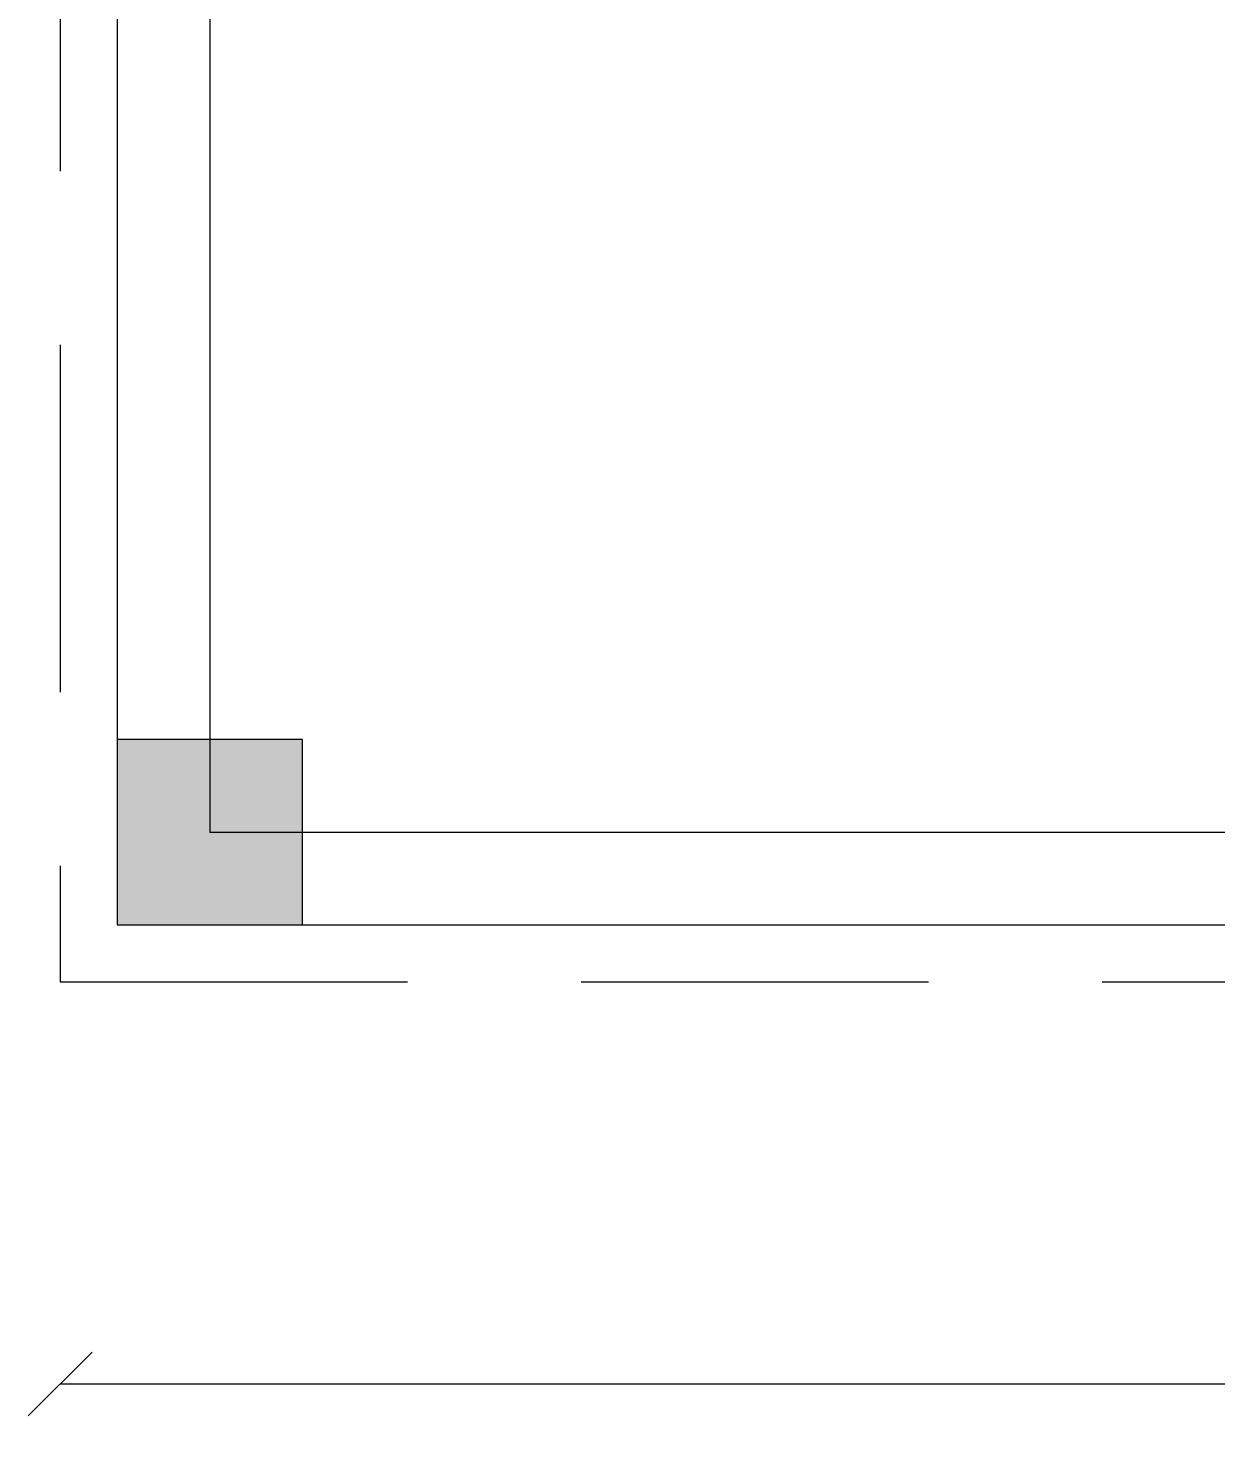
# Model space of a CAD drawing. Header units: metres. Extents: x -355 to 973, y -73 to 238.
# Drawn here: x 756.01 to 758.574, y 172.773 to 175.831 of the extents above; entities that cross this region are included whole.
import ezdxf

# ---------------------------------------------------------------- set-up
doc = ezdxf.new("R2010")
doc.units = ezdxf.units.M
doc.header["$LTSCALE"] = 3
doc.header["$MEASUREMENT"] = 0
for name, pattern in [('1', [30, 6, 6, 6, 6, 6]), ('202$0$HIDDEN', [0.375, 0.25, -0.125]), ('ACAD_ISO02W100', [15, 12, -3])]:
    doc.linetypes.add(name, pattern=pattern)
doc.layers.add('01B', color=10, linetype='Continuous')
doc.layers.add('4', color=4, linetype='ACAD_ISO02W100')
doc.layers.add('05', color=21, linetype='Continuous', lineweight=5)
doc.layers.add('alaem', color=230, linetype='Continuous', lineweight=5)
doc.styles.get("Standard").update_dxf_attribs({"font": 'arial.ttf'})
doc.dimstyles.new('ahmad', dxfattribs={"dimtxt": 0.2, "dimasz": 0.1375, "dimexe": 0, "dimexo": 0.0625, "dimgap": 0.09, "dimtad": 0, "dimzin": 0, "dimdsep": 46, "dimtxsty": 'Standard', "dimblk": 'OBLIQUE', "dimcen": 0.09, "dimclrd": 245, "dimclrt": 61, "dimadec": 0, "dimazin": 0, "dimtfac": 1, "dimtofl": 0, "dimtmove": 0, "dimatfit": 3, "dimldrblk": 'OBLIQUE', "dimfxl": 0, "dimfxlon": 1, "dimtolj": 1, "dimtzin": 0, "dimlwd": 13, "dimarcsym": 0})

# ---------------------------------------------------------------- blocks, each defined once
blk = doc.blocks.new('_Oblique')
at = {"color": 0, "linetype": 'ByBlock', "lineweight": -2}
blk.add_line((-0.5, -0.5), (0.5, 0.5), dxfattribs=at)
blk = doc.blocks.new('*D273')
at = {"layer": '4', "color": 245, "linetype": '1', "lineweight": 13, "transparency": 16777216}
for p, q in [((756.0788, 172.9047), (762.1611, 172.9047)), ((769.0788, 172.9047), (762.9965, 172.9047))]:
    blk.add_line(p, q, dxfattribs=at)
at = {"layer": 'Defpoints', "color": 0, "linetype": '1', "transparency": 16777216}
for p in [(756.0788, 173.896), (769.0788, 173.896), (756.0788, 172.9047)]:
    blk.add_point(p, dxfattribs=at)
at = {"layer": '4', "color": 245, "linetype": '1', "lineweight": 13, "transparency": 16777216, "xscale": 0.1375, "yscale": 0.1375, "zscale": 0.1375, "rotation": 180}
blk.add_blockref('_Oblique', (756.0788, 172.9047), dxfattribs=at)
at = {"layer": '4', "color": 245, "linetype": '1', "lineweight": 13, "transparency": 16777216, "xscale": 0.1375, "yscale": 0.1375, "zscale": 0.1375}
blk.add_blockref('_Oblique', (769.0788, 172.9047), dxfattribs=at)
at = {"layer": '4', "color": 61, "linetype": '1', "transparency": 16777216, "insert": (762.5788, 172.9047), "char_height": 0.2, "attachment_point": 5}
blk.add_mtext('\\A1;13.00', dxfattribs=at)
blk = doc.blocks.new('fghhyh')
at = {"layer": 'alaem', "linetype": '1'}
h = blk.add_hatch(color=256, dxfattribs=at)
h.dxf.hatch_style = 1
h.paths.add_polyline_path([(280.3961, 190.2964), (280.3961, 190.6964), (279.9961, 190.6964), (279.9961, 190.2964)])
blk.add_lwpolyline([(279.9961, 190.6964), (279.9961, 190.2964), (280.3961, 190.2964), (280.3961, 190.6964)], close=True, dxfattribs=at)

msp = doc.modelspace()

# ---------------------------------------------------------------- hatches: boundary and pattern name
at = {"layer": '01B', "linetype": '1'}
h = msp.add_hatch(dxfattribs=at)
h.set_pattern_fill('ANSI31', color=256, scale=1.9, angle=133)
h.set_pattern_definition([(178, (587.17464, 0.7202), (-0.00828863, -0.23735532), [])])
h.paths.add_polyline_path([(758.3592, 181.773), (756.6048, 181.773, 0.362618), (763.8788, 174.096), (763.8788, 175.8612, -0.348954)])
h.paths.add_polyline_path([(759.7167, 177.9473), (760.1561, 177.4767), (760.4573, 177.758), (760.0179, 178.2285)], flags=24)

# ---------------------------------------------------------------- linework, layer by layer
msp.add_arc((764.8386, 182.29), 8.25, 183.59272, 263.31891, dxfattribs=at)
at = {"layer": '05', "linetype": '202$0$HIDDEN'}
for p, q in [((756.0788, 198.773), (756.0788, 173.896)), ((756.0788, 173.896), (756.0788, 173.773)), ((756.0788, 173.773), (769.0788, 173.773))]:
    msp.add_line(p, q, dxfattribs=at)
at = {"layer": '05', "color": 0, "linetype": '1'}
for points in [[(769.0788, 173.896), (769.0788, 198.773), (756.2018, 198.773), (756.2018, 173.896)], [(768.8788, 174.096), (768.8788, 198.573), (756.4018, 198.573), (756.4018, 174.096)]]:
    msp.add_lwpolyline(points, close=True, dxfattribs=at)

# ---------------------------------------------------------------- block references
at = {"layer": 'alaem', "linetype": '1'}
msp.add_blockref('fghhyh', (476.2057, -16.4004), dxfattribs=at)

# ---------------------------------------------------------------- dimensions: what is measured, and where the dimension line sits
at = {"layer": '4', "linetype": '1'}
dim = msp.add_linear_dim(base=(756.0788, 172.9047), p1=(769.0788, 173.896), p2=(756.0788, 173.896), dimstyle='ahmad', dxfattribs=at)
dim.commit()
dim.dimension.update_dxf_attribs({"geometry": '*D273', "text_midpoint": (762.5788, 172.9047)})

doc.saveas('drawing.dxf')
